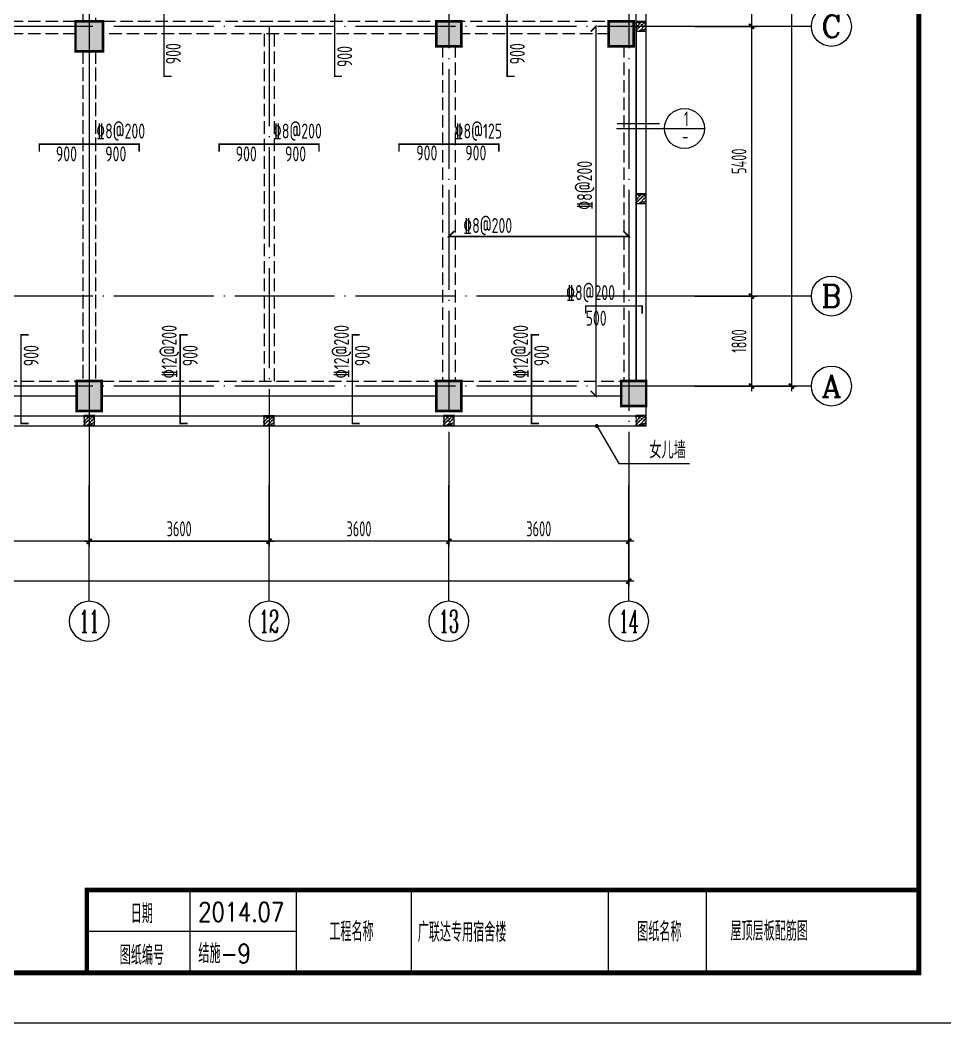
# Model space of a CAD drawing. Extents: x 127019 to 780419, y 327305 to 369305.
# Drawn here: x 642627 to 661144, y 327305 to 347380 of the extents above; entities that cross this region are included whole.
import ezdxf
from ezdxf.enums import TextEntityAlignment as Align

# ---------------------------------------------------------------- set-up
doc = ezdxf.new("R2010")
doc.units = 0
doc.header["$LTSCALE"] = 1000
doc.header["$MEASUREMENT"] = 0
for name, pattern in [('CONTINOUS', [0]), ('DASH', [0.35, 0.25, -0.1]), ('DOTE', [2.42, 2, -0.2, 0.02, -0.2])]:
    doc.linetypes.add(name, pattern=pattern)
doc.layers.get('0').update_dxf_attribs({"linetype": 'CONTINUOUS'})
doc.layers.get('Defpoints').update_dxf_attribs({"linetype": 'CONTINUOUS'})
for name, color, linetype in [('2106', 2, 'CONTINUOUS'), ('AXIS_TEXT', 7, 'CONTINUOUS'), ('COLU', 7, 'CONTINUOUS'), ('COLUMN', 7, 'CONTINUOUS'), ('DIM', 3, 'CONTINUOUS'), ('DIM_LEAD', 3, 'CONTINUOUS'), ('DOTE', 8, 'DOTE'), ('PUB_TEXT', 7, 'CONTINUOUS'), ('PUB_TITLE', 4, 'CONTINUOUS'), ('REIN', 1, 'CONTINUOUS'), ('STAIR', 2, 'CONTINUOUS'), ('大样', 7, 'CONTINUOUS'), ('文字', 7, 'CONTINUOUS'), ('板底筋', 24, 'CONTINUOUS'), ('板钢筋标', 7, 'CONTINUOUS'), ('构造柱', 7, 'CONTINUOUS'), ('构造柱填充', 7, 'CONTINUOUS'), ('柱涂实', 54, 'CONTINUOUS'), ('梁', 4, 'CONTINUOUS'), ('梁虚线', 4, 'DASH')]:
    doc.layers.add(name, color=color, linetype=linetype)
doc.styles.add('_TCH_DIM', font='SIMPLEX', dxfattribs={"bigfont": 'GBCBIG'})
doc.styles.add('COMPLEX', font='COMPLEX.shx')
doc.styles.add('TSSD_Dimension', font='gbxwxt.shx', dxfattribs={"width": 0.7, "bigfont": 'gbhzfs.shx'})
doc.styles.add('TSSD_Rein', font='tssdeng.shx', dxfattribs={"width": 0.6, "bigfont": 'gbhzfs.shx'})
doc.styles.add('国标仿宋', font='SIMPLEX.shx', dxfattribs={"width": 0.75, "bigfont": 'gbhzfs.shx'})
doc.dimstyles.new('TSSD_100_100', dxfattribs={"dimtxt": 300, "dimasz": 100, "dimexe": 100, "dimexo": 250, "dimgap": 100, "dimtad": 1, "dimdec": 0, "dimzin": 0, "dimdsep": 46, "dimtxsty": 'TSSD_Dimension', "dimblk": 'ARCHTICK', "dimcen": 0, "dimdle": 100, "dimclrt": 7, "dimadec": 0, "dimazin": 0, "dimtfac": 1, "dimtdec": 0, "dimtix": 1, "dimtmove": 2, "dimatfit": 3, "dimfxl": 0, "dimtolj": 1, "dimtzin": 0, "dimarcsym": 0})

# ---------------------------------------------------------------- blocks, each defined once
blk = doc.blocks.new('_ArchTick')
at = {"color": 0, "linetype": 'ByBlock', "const_width": 0.4}
blk.add_lwpolyline([(-0.5, -0.5), (0.5, 0.5)], dxfattribs=at)
blk = doc.blocks.new('*D130')
at = {"layer": 'Defpoints', "color": 0, "transparency": 16777216}
for p in [(655886, 356854), (655886, 340054), (658071, 340054)]:
    blk.add_point(p, dxfattribs=at)
at = {"layer": 'DIM', "color": 0, "lineweight": -2, "transparency": 16777216}
for p, q in [((658071, 356954), (658071, 339954)), ((656136, 356854), (658171, 356854)), ((656136, 340054), (658171, 340054))]:
    blk.add_line(p, q, dxfattribs=at)
at = {"layer": 'DIM', "color": 0, "lineweight": -2, "transparency": 16777216, "xscale": 100, "yscale": 100, "zscale": 100}
for p, rotation in [((658071, 356854), 90), ((658071, 340054), 270)]:
    blk.add_blockref('_ArchTick', p, dxfattribs=dict(at, rotation=rotation))
at = {"layer": 'DIM', "color": 7, "transparency": 16777216, "insert": (657821, 348454), "char_height": 300, "attachment_point": 5, "rotation": 90, "style": 'TSSD_Dimension'}
blk.add_mtext('\\A1;16800', dxfattribs=at)
blk = doc.blocks.new('*D129')
at = {"layer": 'Defpoints', "color": 0, "transparency": 16777216}
for p in [(655886, 341854), (655886, 340054), (657271, 340054)]:
    blk.add_point(p, dxfattribs=at)
at = {"layer": 'DIM', "color": 0, "lineweight": -2, "transparency": 16777216}
for p, q in [((657271, 341954), (657271, 339954)), ((656136, 341854), (657371, 341854)), ((656136, 340054), (657371, 340054))]:
    blk.add_line(p, q, dxfattribs=at)
at = {"layer": 'DIM', "color": 0, "lineweight": -2, "transparency": 16777216, "xscale": 100, "yscale": 100, "zscale": 100}
for p, rotation in [((657271, 341854), 90), ((657271, 340054), 270)]:
    blk.add_blockref('_ArchTick', p, dxfattribs=dict(at, rotation=rotation))
at = {"layer": 'DIM', "color": 7, "transparency": 16777216, "insert": (657021, 340954), "char_height": 300, "attachment_point": 5, "rotation": 90, "style": 'TSSD_Dimension'}
blk.add_mtext('\\A1;1800', dxfattribs=at)
blk = doc.blocks.new('*D128')
at = {"layer": 'Defpoints', "color": 0, "transparency": 16777216}
for p in [(655886, 349654), (655886, 347254), (657271, 347254)]:
    blk.add_point(p, dxfattribs=at)
at = {"layer": 'DIM', "color": 0, "lineweight": -2, "transparency": 16777216}
for p, q in [((657271, 349754), (657271, 347154)), ((656136, 349654), (657371, 349654)), ((656136, 347254), (657371, 347254))]:
    blk.add_line(p, q, dxfattribs=at)
at = {"layer": 'DIM', "color": 0, "lineweight": -2, "transparency": 16777216, "xscale": 100, "yscale": 100, "zscale": 100}
for p, rotation in [((657271, 349654), 90), ((657271, 347254), 270)]:
    blk.add_blockref('_ArchTick', p, dxfattribs=dict(at, rotation=rotation))
at = {"layer": 'DIM', "color": 7, "transparency": 16777216, "insert": (657021, 348454), "char_height": 300, "attachment_point": 5, "rotation": 90, "style": 'TSSD_Dimension'}
blk.add_mtext('\\A1;2400', dxfattribs=at)
blk = doc.blocks.new('*D124')
at = {"layer": 'Defpoints', "color": 0, "transparency": 16777216}
for p in [(644013, 338371), (647613, 338371), (644013, 336946)]:
    blk.add_point(p, dxfattribs=at)
at = {"layer": 'DIM', "color": 0, "lineweight": -2, "transparency": 16777216}
for p, q in [((644013, 338121), (644013, 336846)), ((647613, 338121), (647613, 336846)), ((647713, 336946), (643913, 336946))]:
    blk.add_line(p, q, dxfattribs=at)
at = {"layer": 'DIM', "color": 0, "lineweight": -2, "transparency": 16777216, "xscale": 100, "yscale": 100, "zscale": 100, "rotation": 180}
blk.add_blockref('_ArchTick', (644013, 336946), dxfattribs=at)
at = {"layer": 'DIM', "color": 0, "lineweight": -2, "transparency": 16777216, "xscale": 100, "yscale": 100, "zscale": 100}
blk.add_blockref('_ArchTick', (647613, 336946), dxfattribs=at)
at = {"layer": 'DIM', "color": 7, "transparency": 16777216, "insert": (645813, 337196), "char_height": 300, "attachment_point": 5, "style": 'TSSD_Dimension'}
blk.add_mtext('\\A1;3600', dxfattribs=at)
blk = doc.blocks.new('*D123')
at = {"layer": 'Defpoints', "color": 0, "transparency": 16777216}
for p in [(644013, 338371), (647613, 338371), (647613, 336946)]:
    blk.add_point(p, dxfattribs=at)
at = {"layer": 'DIM', "color": 0, "lineweight": -2, "transparency": 16777216}
for p, q in [((644013, 338121), (644013, 336846)), ((647613, 338121), (647613, 336846)), ((643913, 336946), (647713, 336946))]:
    blk.add_line(p, q, dxfattribs=at)
at = {"layer": 'DIM', "color": 0, "lineweight": -2, "transparency": 16777216, "xscale": 100, "yscale": 100, "zscale": 100, "rotation": 180}
blk.add_blockref('_ArchTick', (644013, 336946), dxfattribs=at)
at = {"layer": 'DIM', "color": 0, "lineweight": -2, "transparency": 16777216, "xscale": 100, "yscale": 100, "zscale": 100}
blk.add_blockref('_ArchTick', (647613, 336946), dxfattribs=at)
at = {"layer": 'DIM', "color": 7, "transparency": 16777216, "insert": (645813, 337196), "char_height": 300, "attachment_point": 5, "style": 'TSSD_Dimension'}
blk.add_mtext('\\A1;3600', dxfattribs=at)
blk = doc.blocks.new('*D122')
at = {"layer": 'Defpoints', "color": 0, "transparency": 16777216}
for p in [(644013, 338371), (647613, 338371), (644013, 336946)]:
    blk.add_point(p, dxfattribs=at)
at = {"layer": 'DIM', "color": 0, "lineweight": -2, "transparency": 16777216}
for p, q in [((644013, 338121), (644013, 336846)), ((647613, 338121), (647613, 336846)), ((647713, 336946), (643913, 336946))]:
    blk.add_line(p, q, dxfattribs=at)
at = {"layer": 'DIM', "color": 0, "lineweight": -2, "transparency": 16777216, "xscale": 100, "yscale": 100, "zscale": 100, "rotation": 180}
blk.add_blockref('_ArchTick', (644013, 336946), dxfattribs=at)
at = {"layer": 'DIM', "color": 0, "lineweight": -2, "transparency": 16777216, "xscale": 100, "yscale": 100, "zscale": 100}
blk.add_blockref('_ArchTick', (647613, 336946), dxfattribs=at)
at = {"layer": 'DIM', "color": 7, "transparency": 16777216, "insert": (645813, 337196), "char_height": 300, "attachment_point": 5, "style": 'TSSD_Dimension'}
blk.add_mtext('\\A1;3600', dxfattribs=at)
blk = doc.blocks.new('*D121')
at = {"layer": 'Defpoints', "color": 0, "transparency": 16777216}
for p in [(640413, 338371), (644013, 338371), (640413, 336946)]:
    blk.add_point(p, dxfattribs=at)
at = {"layer": 'DIM', "color": 0, "lineweight": -2, "transparency": 16777216}
for p, q in [((640413, 338121), (640413, 336846)), ((644013, 338121), (644013, 336846)), ((644113, 336946), (640313, 336946))]:
    blk.add_line(p, q, dxfattribs=at)
at = {"layer": 'DIM', "color": 0, "lineweight": -2, "transparency": 16777216, "xscale": 100, "yscale": 100, "zscale": 100, "rotation": 180}
blk.add_blockref('_ArchTick', (640413, 336946), dxfattribs=at)
at = {"layer": 'DIM', "color": 0, "lineweight": -2, "transparency": 16777216, "xscale": 100, "yscale": 100, "zscale": 100}
blk.add_blockref('_ArchTick', (644013, 336946), dxfattribs=at)
at = {"layer": 'DIM', "color": 7, "transparency": 16777216, "insert": (642213, 337196), "char_height": 300, "attachment_point": 5, "style": 'TSSD_Dimension'}
blk.add_mtext('\\A1;3600', dxfattribs=at)
blk = doc.blocks.new('*D111')
at = {"layer": 'Defpoints', "color": 0, "transparency": 16777216}
for p in [(608013, 338371), (654813, 338371), (608013, 336146)]:
    blk.add_point(p, dxfattribs=at)
at = {"layer": 'DIM', "color": 0, "lineweight": -2, "transparency": 16777216}
for p, q in [((608013, 338121), (608013, 336046)), ((654813, 338121), (654813, 336046)), ((654913, 336146), (607913, 336146))]:
    blk.add_line(p, q, dxfattribs=at)
at = {"layer": 'DIM', "color": 0, "lineweight": -2, "transparency": 16777216, "xscale": 100, "yscale": 100, "zscale": 100, "rotation": 180.0000000000003}
blk.add_blockref('_ArchTick', (608013, 336146), dxfattribs=at)
at = {"layer": 'DIM', "color": 0, "lineweight": -2, "transparency": 16777216, "xscale": 100, "yscale": 100, "zscale": 100}
blk.add_blockref('_ArchTick', (654813, 336146), dxfattribs=at)
at = {"layer": 'DIM', "color": 7, "transparency": 16777216, "insert": (631413, 336396), "char_height": 300, "attachment_point": 5, "style": 'TSSD_Dimension'}
blk.add_mtext('\\A1;46800', dxfattribs=at)
blk = doc.blocks.new('*D90')
at = {"layer": 'Defpoints', "color": 0, "transparency": 16777216}
for p in [(651213, 338371), (654813, 338371), (651213, 336946)]:
    blk.add_point(p, dxfattribs=at)
at = {"layer": 'DIM', "color": 0, "lineweight": -2, "transparency": 16777216}
for p, q in [((651213, 338121), (651213, 336846)), ((654813, 338121), (654813, 336846)), ((654913, 336946), (651113, 336946))]:
    blk.add_line(p, q, dxfattribs=at)
at = {"layer": 'DIM', "color": 0, "lineweight": -2, "transparency": 16777216, "xscale": 100, "yscale": 100, "zscale": 100, "rotation": 180}
blk.add_blockref('_ArchTick', (651213, 336946), dxfattribs=at)
at = {"layer": 'DIM', "color": 0, "lineweight": -2, "transparency": 16777216, "xscale": 100, "yscale": 100, "zscale": 100}
blk.add_blockref('_ArchTick', (654813, 336946), dxfattribs=at)
at = {"layer": 'DIM', "color": 7, "transparency": 16777216, "insert": (653013, 337196), "char_height": 300, "attachment_point": 5, "style": 'TSSD_Dimension'}
blk.add_mtext('\\A1;3600', dxfattribs=at)
blk = doc.blocks.new('*D89')
at = {"layer": 'Defpoints', "color": 0, "transparency": 16777216}
for p in [(647613, 338371), (651213, 338371), (647613, 336946)]:
    blk.add_point(p, dxfattribs=at)
at = {"layer": 'DIM', "color": 0, "lineweight": -2, "transparency": 16777216}
for p, q in [((647613, 338121), (647613, 336846)), ((651213, 338121), (651213, 336846)), ((651313, 336946), (647513, 336946))]:
    blk.add_line(p, q, dxfattribs=at)
at = {"layer": 'DIM', "color": 0, "lineweight": -2, "transparency": 16777216, "xscale": 100, "yscale": 100, "zscale": 100, "rotation": 180}
blk.add_blockref('_ArchTick', (647613, 336946), dxfattribs=at)
at = {"layer": 'DIM', "color": 0, "lineweight": -2, "transparency": 16777216, "xscale": 100, "yscale": 100, "zscale": 100}
blk.add_blockref('_ArchTick', (651213, 336946), dxfattribs=at)
at = {"layer": 'DIM', "color": 7, "transparency": 16777216, "insert": (649413, 337196), "char_height": 300, "attachment_point": 5, "style": 'TSSD_Dimension'}
blk.add_mtext('\\A1;3600', dxfattribs=at)
blk = doc.blocks.new('_axiso')
blk.add_circle((0, 0), 0.5)
at = {"layer": 'AXIS_TEXT', "style": 'COMPLEX', "width": 1.041667}
blk.add_attdef('A', text='', height=0.56, dxfattribs=at).set_placement((-0.25, -0.28), (0.25, -0.28), align=Align.FIT)
blk = doc.blocks.new('*D87')
at = {"layer": 'Defpoints', "color": 0, "transparency": 16777216}
for p in [(655886, 349654), (655886, 347254), (657271, 347254)]:
    blk.add_point(p, dxfattribs=at)
at = {"layer": 'DIM', "color": 0, "lineweight": -2, "transparency": 16777216}
for p, q in [((657271, 349754), (657271, 347154)), ((656136, 349654), (657371, 349654)), ((656136, 347254), (657371, 347254))]:
    blk.add_line(p, q, dxfattribs=at)
at = {"layer": 'DIM', "color": 0, "lineweight": -2, "transparency": 16777216, "xscale": 100, "yscale": 100, "zscale": 100}
for p, rotation in [((657271, 349654), 90), ((657271, 347254), 270)]:
    blk.add_blockref('_ArchTick', p, dxfattribs=dict(at, rotation=rotation))
at = {"layer": 'DIM', "color": 7, "transparency": 16777216, "insert": (657021, 348454), "char_height": 300, "attachment_point": 5, "rotation": 90, "style": 'TSSD_Dimension'}
blk.add_mtext('\\A1;2400', dxfattribs=at)
blk = doc.blocks.new('*D86')
at = {"layer": 'Defpoints', "color": 0, "transparency": 16777216}
for p in [(655886, 356854), (655886, 340054), (658071, 340054)]:
    blk.add_point(p, dxfattribs=at)
at = {"layer": 'DIM', "color": 0, "lineweight": -2, "transparency": 16777216}
for p, q in [((658071, 356954), (658071, 339954)), ((656136, 356854), (658171, 356854)), ((656136, 340054), (658171, 340054))]:
    blk.add_line(p, q, dxfattribs=at)
at = {"layer": 'DIM', "color": 0, "lineweight": -2, "transparency": 16777216, "xscale": 100, "yscale": 100, "zscale": 100}
for p, rotation in [((658071, 356854), 90), ((658071, 340054), 270)]:
    blk.add_blockref('_ArchTick', p, dxfattribs=dict(at, rotation=rotation))
at = {"layer": 'DIM', "color": 7, "transparency": 16777216, "insert": (657821, 348454), "char_height": 300, "attachment_point": 5, "rotation": 90, "style": 'TSSD_Dimension'}
blk.add_mtext('\\A1;16800', dxfattribs=at)
blk = doc.blocks.new('A$C5E704440')
at = {"layer": '2106', "color": 8}
for points in [[(36275, -9500), (35725, -9500), (36275, -10100), (35725, -10100)], [(43450, -9500), (42950, -9500), (43450, -10000), (42950, -10000)], [(46900, -9500), (46400, -9500), (46900, -10000), (46400, -10000)], [(36250, -16700), (35750, -16700), (36250, -17300), (35750, -17300)], [(43450, -16700), (42950, -16700), (43450, -17300), (42950, -17300)], [(47150, -16700), (46650, -16700), (47150, -17200), (46650, -17200)]]:
    blk.add_solid(points, dxfattribs=at)
at = {"layer": 'COLUMN'}
for points in [[(35725, -10100), (36275, -10100), (36275, -9500), (35725, -9500)], [(42950, -10000), (43450, -10000), (43450, -9500), (42950, -9500)], [(46400, -10000), (46900, -10000), (46900, -9500), (46400, -9500)], [(36250, -17300), (35750, -17300), (35750, -16700), (36250, -16700)], [(43450, -17300), (42950, -17300), (42950, -16700), (43450, -16700)], [(47150, -17200), (46650, -17200), (46650, -16700), (47150, -16700)]]:
    blk.add_lwpolyline(points, close=True, dxfattribs=at)
blk = doc.blocks.new('*D363')
at = {"layer": 'Defpoints', "color": 0, "transparency": 16777216}
for p in [(655886, 347253), (655886, 341853), (657271, 341853)]:
    blk.add_point(p, dxfattribs=at)
at = {"layer": 'DIM', "color": 0, "lineweight": -2, "transparency": 16777216}
for p, q in [((657271, 347353), (657271, 341753)), ((656136, 347253), (657371, 347253)), ((656136, 341853), (657371, 341853))]:
    blk.add_line(p, q, dxfattribs=at)
at = {"layer": 'DIM', "color": 0, "lineweight": -2, "transparency": 16777216, "xscale": 100, "yscale": 100, "zscale": 100}
for p, rotation in [((657271, 347253), 90), ((657271, 341853), 270)]:
    blk.add_blockref('_ArchTick', p, dxfattribs=dict(at, rotation=rotation))
at = {"layer": 'DIM', "color": 7, "transparency": 16777216, "insert": (657021, 344553), "char_height": 300, "attachment_point": 5, "rotation": 90, "style": 'TSSD_Dimension'}
blk.add_mtext('\\A1;5400', dxfattribs=at)

msp = doc.modelspace()

# ---------------------------------------------------------------- hatches: boundary and pattern name
at = {"layer": '构造柱填充'}
h = msp.add_hatch(dxfattribs=at)
h.set_pattern_fill('AN31C', color=256, scale=250, style=0)
h.set_pattern_definition([(45, (716894.514, 308972.68), (-35.35534, 35.35534), []), (50, (716894.51, 308972.68), (179.31505, -15.68803), [18.75, -206.25]), (355, (716894.51, 308972.68), (-34.68783, 188.04803), [15, -165]), (100.4514, (716909.46, 308971.37), (144.62735, 172.3599), [15.93505, -175.28553]), (46.1842, (716894.51, 309022.68), (266.81026, -41.37975), [28.125, -309.375]), (96.6356, (716916.75, 309019.23), (233.6657, 243.5295), [23.9026, -262.9282]), (351.1842, (716894.51, 309022.68), (233.6655, 243.5297), [22.5, -247.5]), (21, (716919.51, 309010.18), (149.22676, -100.65472), [18.75, -206.25]), (326, (716919.51, 309010.18), (60.82883, 181.2875), [15, -165]), (71.4514, (716931.95, 309001.79), (210.05566, 80.63262), [15.93505, -175.28553]), (37.5, (716894.514, 308972.68), (3.039964, 83.223463), [0, -163, 0, -167.5, 0, -165.625]), (7.5, (716894.51, 308972.68), (65.76738, 98.60293), [0, -95.5, 0, -159.25, 0, -63.125]), (327.5, (716838.764, 308972.68), (133.45561, -5.63872), [0, -62.5, 0, -195, 0, -258.75]), (317.5, (716813.76, 308972.68), (145.79654, 25.02625), [0, -81.25, 0, -129.5, 0, -183.75])])
h.paths.add_polyline_path([(655150.6, 347353.6), (654950.6, 347353.6), (654950.6, 347153.6), (655150.6, 347153.6)])
h = msp.add_hatch(dxfattribs=at)
h.set_pattern_fill('AN31C', color=256, scale=250, style=0)
h.set_pattern_definition([(45, (716894.514, 305522.68), (-35.35534, 35.35534), []), (50, (716894.51, 305522.68), (179.31505, -15.68803), [18.75, -206.25]), (355, (716894.51, 305522.68), (-34.68783, 188.04803), [15, -165]), (100.4514, (716909.46, 305521.37), (144.62735, 172.3599), [15.93505, -175.28553]), (46.1842, (716894.51, 305572.68), (266.81026, -41.37975), [28.125, -309.375]), (96.6356, (716916.75, 305569.23), (233.6657, 243.5295), [23.9026, -262.9282]), (351.1842, (716894.51, 305572.68), (233.6655, 243.5297), [22.5, -247.5]), (21, (716919.51, 305560.18), (149.22676, -100.65472), [18.75, -206.25]), (326, (716919.51, 305560.18), (60.82883, 181.2875), [15, -165]), (71.4514, (716931.95, 305551.79), (210.05566, 80.63262), [15.93505, -175.28553]), (37.5, (716894.514, 305522.68), (3.039964, 83.223463), [0, -163, 0, -167.5, 0, -165.625]), (7.5, (716894.51, 305522.68), (65.76738, 98.60293), [0, -95.5, 0, -159.25, 0, -63.125]), (327.5, (716838.764, 305522.68), (133.45561, -5.63872), [0, -62.5, 0, -195, 0, -258.75]), (317.5, (716813.76, 305522.68), (145.79654, 25.02625), [0, -81.25, 0, -129.5, 0, -183.75])])
h.paths.add_polyline_path([(655150.6, 343903.6), (654950.6, 343903.6), (654950.6, 343703.6), (655150.6, 343703.6)])
h = msp.add_hatch(dxfattribs=at)
h.set_pattern_fill('AN31C', color=256, scale=250, style=0)
h.set_pattern_definition([(45, (705844.944, 301086.18), (-35.35534, 35.35534), []), (50, (705844.94, 301086.18), (179.31505, -15.68803), [18.75, -206.25]), (355, (705844.94, 301086.18), (-34.68783, 188.04803), [15, -165]), (100.4514, (705859.89, 301084.87), (144.62735, 172.3599), [15.93505, -175.28553]), (46.1842, (705844.94, 301136.18), (266.81026, -41.37975), [28.125, -309.375]), (96.6356, (705867.18, 301132.73), (233.6657, 243.5295), [23.9026, -262.9282]), (351.1842, (705844.94, 301136.18), (233.6655, 243.5297), [22.5, -247.5]), (21, (705869.94, 301123.68), (149.22676, -100.65472), [18.75, -206.25]), (326, (705869.94, 301123.68), (60.82883, 181.2875), [15, -165]), (71.4514, (705882.38, 301115.29), (210.05566, 80.63262), [15.93505, -175.28553]), (37.5, (705844.944, 301086.18), (3.039964, 83.223463), [0, -163, 0, -167.5, 0, -165.625]), (7.5, (705844.94, 301086.18), (65.76738, 98.60293), [0, -95.5, 0, -159.25, 0, -63.125]), (327.5, (705789.194, 301086.18), (133.45561, -5.63872), [0, -62.5, 0, -195, 0, -258.75]), (317.5, (705764.2, 301086.18), (145.79654, 25.02625), [0, -81.25, 0, -129.5, 0, -183.75])])
h.paths.add_polyline_path([(644101, 339467.1), (643901, 339467.1), (643901, 339267.1), (644101, 339267.1)])
h = msp.add_hatch(dxfattribs=at)
h.set_pattern_fill('AN31C', color=256, scale=250, style=0)
h.set_pattern_definition([(45, (705844.944, 301086.18), (-35.35534, 35.35534), []), (50, (705844.94, 301086.18), (179.31505, -15.68803), [18.75, -206.25]), (355, (705844.94, 301086.18), (-34.68783, 188.04803), [15, -165]), (100.4514, (705859.89, 301084.87), (144.62735, 172.3599), [15.93505, -175.28553]), (46.1842, (705844.94, 301136.18), (266.81026, -41.37975), [28.125, -309.375]), (96.6356, (705867.18, 301132.73), (233.6657, 243.5295), [23.9026, -262.9282]), (351.1842, (705844.94, 301136.18), (233.6655, 243.5297), [22.5, -247.5]), (21, (705869.94, 301123.68), (149.22676, -100.65472), [18.75, -206.25]), (326, (705869.94, 301123.68), (60.82883, 181.2875), [15, -165]), (71.4514, (705882.38, 301115.29), (210.05566, 80.63262), [15.93505, -175.28553]), (37.5, (705844.944, 301086.18), (3.039964, 83.223463), [0, -163, 0, -167.5, 0, -165.625]), (7.5, (705844.94, 301086.18), (65.76738, 98.60293), [0, -95.5, 0, -159.25, 0, -63.125]), (327.5, (705789.194, 301086.18), (133.45561, -5.63872), [0, -62.5, 0, -195, 0, -258.75]), (317.5, (705764.2, 301086.18), (145.79654, 25.02625), [0, -81.25, 0, -129.5, 0, -183.75])])
h.paths.add_polyline_path([(644101, 339467.1), (643901, 339467.1), (643901, 339267.1), (644101, 339267.1)])
h = msp.add_hatch(dxfattribs=at)
h.set_pattern_fill('AN31C', color=256, scale=250, style=0)
h.set_pattern_definition([(45, (713044.944, 301086.18), (-35.35534, 35.35534), []), (50, (713044.94, 301086.18), (179.31505, -15.68803), [18.75, -206.25]), (355, (713044.94, 301086.18), (-34.68783, 188.04803), [15, -165]), (100.4514, (713059.89, 301084.87), (144.62735, 172.3599), [15.93505, -175.28553]), (46.1842, (713044.94, 301136.18), (266.81026, -41.37975), [28.125, -309.375]), (96.6356, (713067.18, 301132.73), (233.6657, 243.5295), [23.9026, -262.9282]), (351.1842, (713044.94, 301136.18), (233.6655, 243.5297), [22.5, -247.5]), (21, (713069.94, 301123.68), (149.22676, -100.65472), [18.75, -206.25]), (326, (713069.94, 301123.68), (60.82883, 181.2875), [15, -165]), (71.4514, (713082.38, 301115.29), (210.05566, 80.63262), [15.93505, -175.28553]), (37.5, (713044.944, 301086.18), (3.039964, 83.223463), [0, -163, 0, -167.5, 0, -165.625]), (7.5, (713044.94, 301086.18), (65.76738, 98.60293), [0, -95.5, 0, -159.25, 0, -63.125]), (327.5, (712989.194, 301086.18), (133.45561, -5.63872), [0, -62.5, 0, -195, 0, -258.75]), (317.5, (712964.2, 301086.18), (145.79654, 25.02625), [0, -81.25, 0, -129.5, 0, -183.75])])
h.paths.add_polyline_path([(651301, 339467.1), (651101, 339467.1), (651101, 339267.1), (651301, 339267.1)])
h = msp.add_hatch(dxfattribs=at)
h.set_pattern_fill('AN31C', color=256, scale=250, style=0)
h.set_pattern_definition([(45, (716894.514, 301086.18), (-35.35534, 35.35534), []), (50, (716894.51, 301086.18), (179.31505, -15.68803), [18.75, -206.25]), (355, (716894.51, 301086.18), (-34.68783, 188.04803), [15, -165]), (100.4514, (716909.46, 301084.87), (144.62735, 172.3599), [15.93505, -175.28553]), (46.1842, (716894.51, 301136.18), (266.81026, -41.37975), [28.125, -309.375]), (96.6356, (716916.75, 301132.73), (233.6657, 243.5295), [23.9026, -262.9282]), (351.1842, (716894.51, 301136.18), (233.6655, 243.5297), [22.5, -247.5]), (21, (716919.51, 301123.68), (149.22676, -100.65472), [18.75, -206.25]), (326, (716919.51, 301123.68), (60.82883, 181.2875), [15, -165]), (71.4514, (716931.95, 301115.29), (210.05566, 80.63262), [15.93505, -175.28553]), (37.5, (716894.514, 301086.18), (3.039964, 83.223463), [0, -163, 0, -167.5, 0, -165.625]), (7.5, (716894.51, 301086.18), (65.76738, 98.60293), [0, -95.5, 0, -159.25, 0, -63.125]), (327.5, (716838.764, 301086.18), (133.45561, -5.63872), [0, -62.5, 0, -195, 0, -258.75]), (317.5, (716813.76, 301086.18), (145.79654, 25.02625), [0, -81.25, 0, -129.5, 0, -183.75])])
h.paths.add_polyline_path([(655150.6, 339467.1), (654950.6, 339467.1), (654950.6, 339267.1), (655150.6, 339267.1)])
h = msp.add_hatch(dxfattribs=at)
h.set_pattern_fill('AN31C', color=256, scale=250, style=0)
h.set_pattern_definition([(45, (709444.944, 301078.56), (-35.35534, 35.35534), []), (50, (709444.94, 301078.56), (179.31505, -15.68803), [18.75, -206.25]), (355, (709444.94, 301078.56), (-34.68783, 188.04803), [15, -165]), (100.4514, (709459.89, 301077.25), (144.62735, 172.3599), [15.93505, -175.28553]), (46.1842, (709444.94, 301128.56), (266.81026, -41.37975), [28.125, -309.375]), (96.6356, (709467.18, 301125.11), (233.6657, 243.5295), [23.9026, -262.9282]), (351.1842, (709444.94, 301128.56), (233.6655, 243.5297), [22.5, -247.5]), (21, (709469.94, 301116.06), (149.22676, -100.65472), [18.75, -206.25]), (326, (709469.94, 301116.06), (60.82883, 181.2875), [15, -165]), (71.4514, (709482.38, 301107.67), (210.05566, 80.63262), [15.93505, -175.28553]), (37.5, (709444.944, 301078.56), (3.039964, 83.223463), [0, -163, 0, -167.5, 0, -165.625]), (7.5, (709444.94, 301078.56), (65.76738, 98.60293), [0, -95.5, 0, -159.25, 0, -63.125]), (327.5, (709389.194, 301078.56), (133.45561, -5.63872), [0, -62.5, 0, -195, 0, -258.75]), (317.5, (709364.2, 301078.56), (145.79654, 25.02625), [0, -81.25, 0, -129.5, 0, -183.75])])
h.paths.add_polyline_path([(647701, 339459.5), (647501, 339459.5), (647501, 339259.5), (647701, 339259.5)])

# ---------------------------------------------------------------- linework, layer by layer
at = {"layer": 'COLU', "const_width": 50}
for points in [[(643737.6, 347354.1), (644287.6, 347354.1), (644287.6, 346754.1), (643737.6, 346754.1)], [(650962.6, 347353.6), (651462.6, 347353.6), (651462.6, 346853.6), (650962.6, 346853.6)], [(654412.6, 347353.3), (654912.6, 347353.3), (654912.6, 346853.3), (654412.6, 346853.3)], [(654412.6, 347353.3), (654912.6, 347353.3), (654912.6, 346853.3), (654412.6, 346853.3)], [(643762.3, 340153.6), (644262.3, 340153.6), (644262.3, 339553.6), (643762.3, 339553.6)], [(650962.3, 340153.6), (651462.3, 340153.6), (651462.3, 339553.6), (650962.3, 339553.6)], [(654662.3, 340153.6), (655162.3, 340153.6), (655162.3, 339653.6), (654662.3, 339653.6)]]:
    msp.add_lwpolyline(points, close=True, dxfattribs=at)
at = {"layer": 'DIM'}
for p, q in [((658471, 347253.6), (656186.1, 347253.6)), ((658471, 341855.6), (656186.1, 341855.6)), ((658471, 341854.6), (656186.1, 341854.6)), ((658471, 340054.6), (656186.1, 340054.6)), ((658471, 340053.6), (656186.1, 340053.6)), ((644012.6, 335745.6), (644012.6, 338070.6)), ((644012.6, 335745.6), (644012.6, 338070.6)), ((647612.6, 335745.6), (647612.6, 338070.6)), ((647612.6, 335745.6), (647612.6, 338070.6)), ((647612.6, 335745.6), (647612.6, 338070.6)), ((651212.6, 335745.6), (651212.6, 338070.6)), ((654812.6, 335745.6), (654812.6, 338070.6))]:
    msp.add_line(p, q, dxfattribs=at)
at = {"layer": 'DIM_LEAD', "linetype": 'CONTINOUS'}
for p, q in [((654173.7, 339254.6), (654612.6, 338500.4)), ((654612.6, 338500.4), (656029.2, 338500.4))]:
    msp.add_line(p, q, dxfattribs=at)
at = {"layer": 'DIM_LEAD', "linetype": 'CONTINOUS', "const_width": 40}
msp.add_lwpolyline([(654163.7, 339271.9, 1), (654183.8, 339237.3, 1)], format="xyb", close=True, dxfattribs=at)
at = {"layer": 'DOTE'}
for p, q in [((644012.6, 358500.1), (644012.6, 338120.6)), ((644012.6, 358500.1), (644012.6, 338120.6)), ((651212.6, 358500.1), (651212.6, 338120.6)), ((654812.6, 358500.1), (654812.6, 338120.6)), ((644012.6, 350653.6), (644012.6, 338120.6)), ((656186.1, 347253.6), (607158.7, 347253.6)), ((647612.6, 347253.6), (647612.6, 338120.6)), ((647612.6, 347253.6), (647612.6, 338120.6)), ((647612.6, 347253.6), (647612.6, 338120.6)), ((656186.1, 341853.6), (607158.7, 341853.6)), ((656186.1, 340053.6), (607158.7, 340053.6))]:
    msp.add_line(p, q, dxfattribs=at)
at = {"layer": 'PUB_TITLE'}
msp.add_lwpolyline([(602219.2, 327305.3), (661619.2, 327305.3), (661619.2, 369305.3), (602219.2, 369305.3)], close=True, dxfattribs=at)
at = {"layer": 'PUB_TITLE', "const_width": 100}
msp.add_lwpolyline([(603219.2, 328305.3), (660619.2, 328305.3), (660619.2, 368305.3), (603219.2, 368305.3)], close=True, dxfattribs=at)
at = {"layer": 'REIN', "linetype": 'CONTINOUS', "const_width": 30}
for points in [[(645660.2, 350651.2), (645510.2, 350651.2), (645510.2, 346254.6), (645660.2, 346254.6)], [(652529.1, 350651.2), (652379.1, 350651.2), (652379.1, 346254.6), (652529.1, 346254.6)], [(649075.2, 348279.6), (648925.2, 348279.6), (648925.2, 346254.6), (649075.2, 346254.6)], [(655082.2, 341505.7), (655082.2, 341655.7), (653951.1, 341655.7), (653951.1, 341505.7)], [(642796.8, 341079.6), (642646.8, 341079.6), (642646.8, 339305.7), (642796.8, 339305.7)], [(645981.7, 341079.6), (645831.7, 341079.6), (645831.7, 339305.7), (645981.7, 339305.7)], [(649428.5, 341079.6), (649278.5, 341079.6), (649278.5, 339305.7), (649428.5, 339305.7)], [(653016.5, 341079.6), (652866.5, 341079.6), (652866.5, 339305.7), (653016.5, 339305.7)]]:
    msp.add_lwpolyline(points, dxfattribs=at)
at = {"layer": 'REIN', "const_width": 30}
for points in [[(645013.5, 344744.3), (645013.5, 344894.3), (643013.5, 344894.3), (643013.5, 344744.3)], [(648613.5, 344744.3), (648613.5, 344894.3), (646613.5, 344894.3), (646613.5, 344744.3)], [(652213.5, 344744.3), (652213.5, 344894.3), (650213.5, 344894.3), (650213.5, 344744.3)]]:
    msp.add_lwpolyline(points, dxfattribs=at)
at = {"layer": 'STAIR', "linetype": 'Continuous'}
for p, q in [((655162.6, 339254.6), (655162.6, 357254.6)), ((654962.6, 340154.6), (654962.6, 356728.6)), ((607862.6, 339454.6), (654962.6, 339454.6)), ((607662.6, 339254.6), (655162.6, 339254.6))]:
    msp.add_line(p, q, dxfattribs=at)
at = {"layer": '大样', "color": 3}
for p, q in [((654565.6, 345209.9), (655987.1, 345209.9)), ((655987.1, 345209.9), (656329.1, 345209.9))]:
    msp.add_line(p, q, dxfattribs=at)
at = {"layer": '大样', "color": 3, "const_width": 30}
msp.add_lwpolyline([(654575.6, 345306), (655433.3, 345306)], dxfattribs=at)
at = {"layer": '大样', "color": 3}
msp.add_circle((655929.1, 345209.9), 400, dxfattribs=at)
at = {"layer": '文字'}
for p, q in [((646029.1, 329968.5), (646029.1, 328305.3)), ((648154.3, 329968.5), (648154.3, 328305.3)), ((650455.4, 329968.5), (650455.4, 328305.3)), ((654401.4, 329968.5), (654401.4, 328305.3)), ((656365.7, 329968.5), (656365.7, 328305.3)), ((648154.3, 329136.9), (643964.7, 329136.9))]:
    msp.add_line(p, q, dxfattribs=at)
at = {"layer": '文字', "const_width": 92.4}
msp.add_lwpolyline([(643964.7, 329968.5), (643964.7, 328305.3), (660619.2, 328305.3), (660619.2, 329968.5)], close=True, dxfattribs=at)
at = {"layer": '板底筋'}
for points, const_width in [([(654051.6, 339959.7), (654157.7, 339853.6), (654157.7, 347253.6), (654051.6, 347147.5)], 30), ([(651319.6, 343154.1), (651213.5, 343048), (654813.5, 343048), (654707.5, 343154.1)], 35), ([(651319.6, 343154.1), (651213.5, 343048), (654813.5, 343048), (654707.5, 343154.1)], 35)]:
    msp.add_lwpolyline(points, dxfattribs=dict(at, const_width=const_width))
at = {"layer": '构造柱', "const_width": 25}
for points in [[(654962.6, 347153.6), (655162.6, 347153.6), (655162.6, 347353.6), (654962.6, 347353.6)], [(654962.6, 343703.6), (655162.6, 343703.6), (655162.6, 343903.6), (654962.6, 343903.6)], [(643913, 339267.1), (644113, 339267.1), (644113, 339467.1), (643913, 339467.1)], [(643913, 339267.1), (644113, 339267.1), (644113, 339467.1), (643913, 339467.1)], [(647513, 339259.5), (647713, 339259.5), (647713, 339459.5), (647513, 339459.5)], [(651113, 339267.1), (651313, 339267.1), (651313, 339467.1), (651113, 339467.1)], [(654962.6, 339267.1), (655162.6, 339267.1), (655162.6, 339467.1), (654962.6, 339467.1)]]:
    msp.add_lwpolyline(points, close=True, dxfattribs=at)
at = {"layer": '梁'}
for p, q in [((654962.6, 347352.3), (654962.6, 340178.6)), ((643762.3, 339853.6), (637062.3, 339853.6)), ((643762.3, 339853.6), (637062.3, 339853.6)), ((650962.6, 339853.6), (644262.3, 339853.6)), ((654687.6, 339853.6), (651462.6, 339853.6))]:
    msp.add_line(p, q, dxfattribs=at)
at = {"layer": '梁虚线'}
for p, q in [((643887.6, 356728.6), (643887.6, 347378.6)), ((644137.6, 349527.3), (644137.6, 347378.6)), ((643737.6, 347353.6), (637087.6, 347353.6)), ((654687.6, 347353.6), (644287.6, 347353.6)), ((643737.6, 347103.6), (637087.6, 347103.6)), ((650962.6, 347103.6), (644287.6, 347103.6)), ((647512.6, 347103.6), (647512.6, 341453.6)), ((647712.6, 347103.6), (647712.6, 341453.6)), ((654437.6, 347103.6), (651462.6, 347103.6)), ((643887.6, 346778.6), (643887.6, 340153.6)), ((643887.6, 346753.6), (643887.6, 340153.6)), ((644137.6, 346778.6), (644137.6, 340153.6)), ((644137.6, 346753.6), (644137.6, 340153.6)), ((651087.6, 346878.6), (651087.6, 340178.6)), ((651337.6, 346878.6), (651337.6, 340178.6)), ((654712.6, 346878.6), (654712.6, 340178.6)), ((647512.6, 341453.6), (647512.6, 340153.6)), ((647712.6, 341453.6), (647712.6, 340153.6)), ((637062.3, 340153.6), (643762.3, 340153.6)), ((644262.3, 340153.6), (650962.6, 340153.6)), ((651462.6, 340153.6), (654687.6, 340153.6))]:
    msp.add_line(p, q, dxfattribs=at)

# ---------------------------------------------------------------- block references
at = {"layer": 'DIM'}
ref = msp.add_blockref('_axiso', (658871, 347253.6), dxfattribs=dict(at, xscale=800, yscale=800, zscale=800))
ref.add_attrib('A', 'C', dxfattribs={"layer": 'AXIS_TEXT', "height": 448, "style": 'COMPLEX', "width": 1.25}).set_placement((658671, 347029.6), (659071, 347029.6), align=Align.FIT)
ref = msp.add_blockref('_axiso', (658871, 341854.6), dxfattribs=dict(at, xscale=800, yscale=800, zscale=800))
ref.add_attrib('A', 'B', dxfattribs={"layer": 'AXIS_TEXT', "height": 448, "style": 'COMPLEX', "width": 1.102941}).set_placement((658671, 341630.6), (659071, 341630.6), align=Align.FIT)
at = {"layer": 'DIM', "xscale": 800, "yscale": 800, "zscale": 800}
msp.add_blockref('_axiso', (658871, 340053.6), dxfattribs=at).add_auto_attribs({'A': 'A'})
at = {"layer": 'DIM'}
ref = msp.add_blockref('_axiso', (644012.6, 335345.6), dxfattribs=dict(at, xscale=-800, yscale=800, zscale=800, rotation=180))
ref.add_attrib('A', '11', dxfattribs={"layer": 'AXIS_TEXT', "height": 448, "style": 'COMPLEX', "width": 0.78125}).set_placement((643812.6, 335121.6), (644212.6, 335121.6), align=Align.FIT)
ref = msp.add_blockref('_axiso', (647612.6, 335345.6), dxfattribs=dict(at, xscale=-800, yscale=800, zscale=800, rotation=180))
ref.add_attrib('A', '12', dxfattribs={"layer": 'AXIS_TEXT', "height": 448, "style": 'COMPLEX', "width": 0.646552}).set_placement((647412.6, 335121.6), (647812.6, 335121.6), align=Align.FIT)
ref = msp.add_blockref('_axiso', (651212.6, 335345.6), dxfattribs=dict(at, xscale=-800, yscale=800, zscale=800, rotation=180))
ref.add_attrib('A', '13', dxfattribs={"layer": 'AXIS_TEXT', "height": 448, "style": 'COMPLEX', "width": 0.646552}).set_placement((651012.6, 335121.6), (651412.6, 335121.6), align=Align.FIT)
ref = msp.add_blockref('_axiso', (654812.6, 335345.6), dxfattribs=dict(at, xscale=-800, yscale=800, zscale=800, rotation=180))
ref.add_attrib('A', '14', dxfattribs={"layer": 'AXIS_TEXT', "height": 448, "style": 'COMPLEX', "width": 0.604839}).set_placement((654612.6, 335121.6), (655012.6, 335121.6), align=Align.FIT)
at = {"layer": '柱涂实', "color": 7, "linetype": 'CONTINOUS'}
msp.add_blockref('A$C5E704440', (608012.6, 356854.6), dxfattribs=at)

# ---------------------------------------------------------------- texts
at = {"layer": 'PUB_TEXT', "linetype": 'CONTINOUS', "style": '_TCH_DIM'}
msp.add_text('女儿墙', height=337.59, dxfattribs=at).set_placement((655227.9, 338605.4))
at = {"layer": '大样', "color": 2, "style": 'TSSD_Rein', "width": 0.65}
for s, p in [('1', (655920.6, 345251.6)), ('-', (655882.9, 344908.4))]:
    msp.add_text(s, height=300, rotation=360, dxfattribs=at).set_placement(p)
at = {"layer": '文字', "style": '国标仿宋', "width": 0.8}
for s, p in [('日期', (645066.8, 329300.7)), ('工程名称', (649262.5, 328940.5)), ('图纸名称', (655426.5, 328939)), ('图纸编号', (645066.8, 328469.1))]:
    msp.add_text(s, height=385, dxfattribs=at).set_placement(p, align=Align.CENTER)
for s, p in [('2014.07', (646196.9, 329334.2)), ('广联达专用宿舍楼', (650589.7, 328928.3)), ('屋顶层板配筋图', (656849.4, 328951.4)), ('结施-9', (646196.9, 328502.6))]:
    msp.add_text(s, height=385, dxfattribs=at).set_placement(p)
at = {"layer": '板钢筋标', "style": 'TSSD_Rein', "width": 0.7}
for s, p in [('900', (645846.1, 346495.8)), ('900', (652732.6, 346493.7)), ('900', (649277.9, 346438.9)), ('%%1328@200', (654080.4, 343581.8)), ('%%13212@200', (645764.3, 340209.5)), ('%%13212@200', (649211.2, 340209.5)), ('%%13212@200 ', (652799.2, 340209.5)), ('900', (642999.6, 340451.5)), ('900', (646184.4, 340451.5)), ('900', (649631.3, 340451.5)), ('900', (653219.3, 340451.5))]:
    msp.add_text(s, height=300, rotation=90, dxfattribs=at).set_placement(p)
for s, p in [('%%1328@200', (644151.4, 345007.6)), ('%%1328@200', (647689.3, 345007.6)), ('%%1328@125', (651326.1, 345007.6)), ('900', (643345.2, 344551.2)), ('900', (644332.8, 344551.2)), ('900', (646945.2, 344551.2)), ('900', (647932.8, 344551.2)), ('900', (650559.6, 344570.2)), ('900', (651540.7, 344570.2)), ('%%1328@200', (651499.5, 343117.3)), ('%%1328@200 ', (653558.6, 341774.5)), ('500 ', (653950.8, 341262.4))]:
    msp.add_text(s, height=300, dxfattribs=at).set_placement(p)

# ---------------------------------------------------------------- dimensions: what is measured, and where the dimension line sits
at = {"layer": 'DIM'}
for p1, p2, distance, picture, middle in [((655886.1, 356853.6), (655886.1, 340053.6), 2184.8, '*D130', (657821, 348453.6)), ((655886.1, 356853.6), (655886.1, 340053.6), 2184.8, '*D86', (657821, 348453.6)), ((654812.6, 338370.6), (608012.6, 338370.6), 2225, '*D111', (631412.6, 336395.6)), ((654812.6, 338370.6), (651212.6, 338370.6), 1425, '*D90', (653012.6, 337195.6))]:
    dim = msp.add_aligned_dim(p1=p1, p2=p2, distance=distance, dimstyle='TSSD_100_100', dxfattribs=at)
    dim.commit()
    dim.dimension.update_dxf_attribs({"geometry": picture, "text_midpoint": middle})
for base, p1, p2, picture, middle in [((657271, 347253.6), (655886.1, 349653.6), (655886.1, 347253.6), '*D128', (657021, 348453.6)), ((657271, 347253.6), (655886.1, 349653.6), (655886.1, 347253.6), '*D87', (657021, 348453.6)), ((657271, 341852.6), (655886.1, 347252.6), (655886.1, 341852.6), '*D363', (657021, 344552.6)), ((657271, 340053.6), (655886.1, 341853.6), (655886.1, 340053.6), '*D129', (657021, 340953.6))]:
    dim = msp.add_linear_dim(base=base, p1=p1, p2=p2, angle=90, dimstyle='TSSD_100_100', dxfattribs=at)
    dim.commit()
    dim.dimension.update_dxf_attribs({"geometry": picture, "text_midpoint": middle})
for base, p1, p2, picture, middle in [((640412.6, 336945.6), (644012.6, 338370.6), (640412.6, 338370.6), '*D121', (642212.6, 337195.6)), ((644012.6, 336945.6), (647612.6, 338370.6), (644012.6, 338370.6), '*D124', (645812.6, 337195.6)), ((647612.6, 336945.6), (644012.6, 338370.6), (647612.6, 338370.6), '*D123', (645812.6, 337195.6)), ((644012.6, 336945.6), (647612.6, 338370.6), (644012.6, 338370.6), '*D122', (645812.6, 337195.6)), ((647612.6, 336945.6), (651212.6, 338370.6), (647612.6, 338370.6), '*D89', (649412.6, 337195.6))]:
    dim = msp.add_linear_dim(base=base, p1=p1, p2=p2, dimstyle='TSSD_100_100', dxfattribs=at)
    dim.commit()
    dim.dimension.update_dxf_attribs({"geometry": picture, "text_midpoint": middle})

doc.saveas('drawing.dxf')
